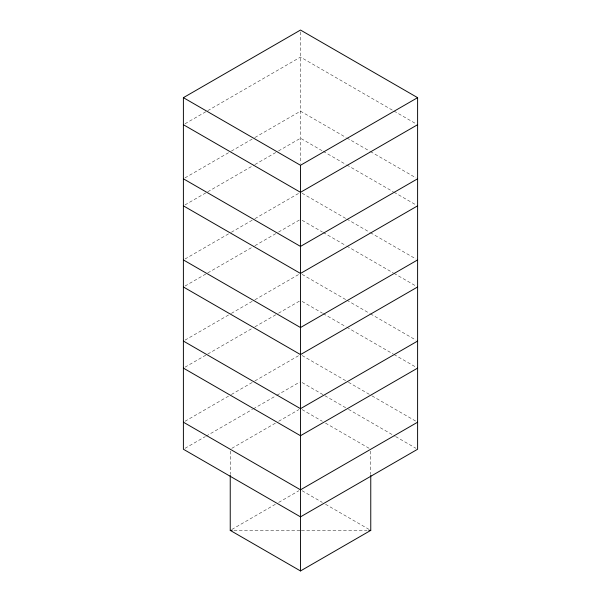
<?xml version="1.0" encoding="UTF-8"?>
<svg xmlns="http://www.w3.org/2000/svg" width="601" height="601" viewBox="0 0 601 601"><rect width="100%" height="100%" fill="white"/><g stroke="black" fill="none" stroke-linecap="round" stroke-linejoin="round"><path stroke-width="0.45" stroke-dasharray="3 2.25" d="M185.018 123.768L206.977 111.087M207.788 110.622L300.5 57.095L393.212 110.622M185.018 177.858L230.559 151.565M231.37 151.091L254.148 137.945M254.959 137.479L300.5 111.185L346.041 137.479M185.018 204.903L206.977 192.222M207.788 191.757L254.148 164.997M254.959 164.524L277.73 151.377M278.541 150.911L300.5 138.23L322.459 150.911M185.018 258.993L230.559 232.7M231.37 232.234L254.148 219.087M254.959 218.614L298.87 193.259M185.018 286.038L206.977 273.357M207.788 272.892L254.148 246.132M254.959 245.659L277.73 232.512M278.541 232.046L299.689 219.838M185.018 340.128L230.559 313.835M231.37 313.369L254.148 300.222M254.959 299.749L298.87 274.394M185.018 367.173L206.977 354.5M207.788 354.027L254.148 327.267M254.959 326.794L277.73 313.647M278.541 313.181L299.689 300.973M185.018 421.263L230.559 394.97M231.37 394.504L254.148 381.357M254.959 380.884L298.87 355.529M185.018 448.308L205.347 436.574M206.166 436.101L252.518 409.341M253.329 408.868L276.099 395.721M276.918 395.255L299.689 382.108M231.851 448.316L275.461 423.134M278.691 421.271L298.885 409.612M231.851 529.451L275.461 504.269M278.691 502.406L298.885 490.747M233.984 530.382L300.5 530.382M301.439 530.382L367.016 530.382M394.023 111.087L415.982 123.768M346.852 137.945L369.63 151.091M370.441 151.565L415.982 177.858M323.27 151.377L346.041 164.524M346.852 164.997L393.212 191.757M394.023 192.222L415.982 204.903M302.13 193.259L346.041 218.614M346.852 219.087L369.63 232.234M370.441 232.7L415.982 258.993M302.13 220.304L322.459 232.046M323.27 232.512L346.041 245.659M346.852 246.132L393.212 272.892M394.023 273.357L415.982 286.038M302.13 274.394L346.041 299.749M346.852 300.222L369.63 313.369M370.441 313.835L415.982 340.128M302.13 301.439L322.459 313.181M323.27 313.647L346.041 326.794M346.852 327.267L393.212 354.027M394.023 354.5L415.982 367.173M302.13 355.529L347.671 381.823M348.482 382.296L371.253 395.443M372.064 395.909L415.982 421.263M302.13 382.574L324.082 395.255M324.901 395.721L347.671 408.868M348.482 409.341L394.834 436.101M395.653 436.574L415.982 448.308M302.115 409.612L322.309 421.271M325.539 423.134L369.149 448.316M302.115 490.747L322.309 502.406M325.539 504.269L369.149 529.451M370.764 451.111L370.764 474.429M300.5 31.913L300.5 163.412M230.236 451.111L230.236 474.429"/><path stroke-width="0.9" d="M183.395 97.662L300.5 30.05L417.605 97.662L417.605 449.248L300.5 516.86L183.395 449.248L183.395 97.662L300.5 165.275L417.605 97.662M417.605 124.707L300.5 192.32L183.395 124.707M417.605 178.797L300.5 246.41L183.395 178.797M417.605 205.843L300.5 273.455L183.395 205.843M417.605 259.933L300.5 327.545L183.395 259.933M417.605 286.977L300.5 354.59L183.395 286.977M417.605 341.067L300.5 408.68L183.395 341.067M417.605 368.113L300.5 435.725L183.395 368.113M417.605 422.202L300.5 489.815L183.395 422.202M230.236 475.361L230.236 530.382L300.5 570.95L370.764 530.382L370.764 475.361M230.236 530.382L232.106 530.382M368.894 530.382L370.764 530.382M300.5 165.275L300.5 570.95"/></g></svg>
